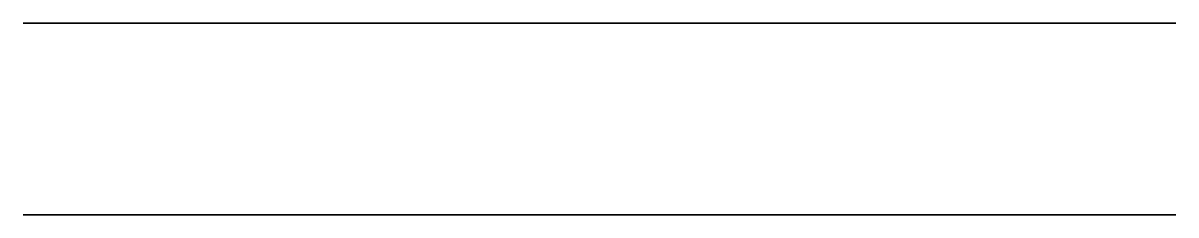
# Model space of a CAD drawing. Header units: metres. Extents: x 0 to 1.2, y -0.2 to 0.
import ezdxf

# ---------------------------------------------------------------- set-up
doc = ezdxf.new("R2010")
doc.units = ezdxf.units.M
doc.header["$MEASUREMENT"] = 0
doc.layers.add('Janela superior', color=250, linetype='Continuous')

# ---------------------------------------------------------------- blocks, each defined once
blk = doc.blocks.new('JanelaSuperior')
at = {"layer": 'Janela superior', "true_color": 0xf9f7d7}
h = blk.add_hatch(color=7, dxfattribs=at)
h.dxf.hatch_style = 1
h.paths.add_polyline_path([(0.4359, 2.5999), (0.4359, 3.0599), (-0.7641, 3.0599), (-0.7641, 2.5999)])
at = {"layer": 'Janela superior', "true_color": 0xf9f7d7, "extrusion": (1.22465e-16, 0, -1)}
h = blk.add_hatch(color=7, dxfattribs=at)
h.dxf.hatch_style = 1
h.paths.add_polyline_path([(-0.4359, 3.0599), (-0.4359, 2.5999), (0.7641, 2.5999), (0.7641, 3.0599)])
at = {"layer": 'Janela superior', "true_color": 0xdcdcac}
h = blk.add_hatch(color=254, dxfattribs=at)
h.dxf.hatch_style = 1
h.paths.add_polyline_path([(-0.7641, 2.5999), (-0.7641, 2.4999), (0.4359, 2.4999), (0.4359, 2.5999)])
at = {"layer": 'Janela superior', "true_color": 0xdcdcac, "extrusion": (1.22465e-16, 0, -1)}
h = blk.add_hatch(color=254, dxfattribs=at)
h.dxf.hatch_style = 1
h.paths.add_polyline_path([(-0.4359, 2.5999), (-0.4359, 2.4999), (0.7641, 2.4999), (0.7641, 2.5999)])
at = {"layer": 'Janela superior', "true_color": 0xffffff}
h = blk.add_hatch(color=7, dxfattribs=at)
h.dxf.hatch_style = 1
h.paths.add_polyline_path([(-0.7641, 2.4999), (-0.7641, 0.2599), (0.4359, 0.2599), (0.4359, 2.4999)])
h.paths.add_polyline_path([(-0.2041, 1.9399), (-0.7041, 1.9399), (-0.7041, 2.4399), (-0.2041, 2.4399)], flags=16)
h.paths.add_polyline_path([(-0.1241, 2.4399), (0.3759, 2.4399), (0.3759, 1.9399), (-0.1241, 1.9399)], flags=16)
h.paths.add_polyline_path([(-0.2059, 1.8598), (-0.2059, 1.3598), (-0.7059, 1.3598), (-0.7059, 1.8598)], flags=16)
h.paths.add_polyline_path([(-0.1259, 1.8598), (0.3741, 1.8598), (0.3741, 1.3598), (-0.1259, 1.3598)], flags=16)
h.paths.add_polyline_path([(-0.2059, 1.3398), (-0.2059, 0.8398), (-0.7059, 0.8398), (-0.7059, 1.3398)], flags=16)
h.paths.add_polyline_path([(-0.1259, 1.3398), (0.3741, 1.3398), (0.3741, 0.8398), (-0.1259, 0.8398)], flags=16)
h.paths.add_polyline_path([(-0.2059, 0.8198), (-0.2059, 0.3198), (-0.7059, 0.3198), (-0.7059, 0.8198)], flags=16)
h.paths.add_polyline_path([(-0.1259, 0.8198), (0.3741, 0.8198), (0.3741, 0.3198), (-0.1259, 0.3198)], flags=16)
at = {"layer": 'Janela superior', "true_color": 0xffffff, "extrusion": (1.22465e-16, 0, -1)}
h = blk.add_hatch(color=7, dxfattribs=at)
h.dxf.hatch_style = 1
h.paths.add_polyline_path([(-0.4359, 0.2599), (0.7641, 0.2599), (0.7641, 2.4999), (-0.4359, 2.4999)])
h.paths.add_polyline_path([(0.1241, 1.9399), (0.1241, 2.4399), (-0.3759, 2.4399), (-0.3759, 1.9399)], flags=16)
h.paths.add_polyline_path([(0.2041, 2.4399), (0.7041, 2.4399), (0.7041, 1.9399), (0.2041, 1.9399)], flags=16)
h.paths.add_polyline_path([(0.1223, 1.8598), (0.1223, 1.3598), (-0.3777, 1.3598), (-0.3777, 1.8598)], flags=16)
h.paths.add_polyline_path([(0.2023, 1.8598), (0.7023, 1.8598), (0.7023, 1.3598), (0.2023, 1.3598)], flags=16)
h.paths.add_polyline_path([(0.1223, 1.3398), (0.1223, 0.8398), (-0.3777, 0.8398), (-0.3777, 1.3398)], flags=16)
h.paths.add_polyline_path([(0.2023, 1.3398), (0.7023, 1.3398), (0.7023, 0.8398), (0.2023, 0.8398)], flags=16)
h.paths.add_polyline_path([(0.1223, 0.8198), (0.1223, 0.3198), (-0.3777, 0.3198), (-0.3777, 0.8198)], flags=16)
h.paths.add_polyline_path([(0.2023, 0.8198), (0.7023, 0.8198), (0.7023, 0.3198), (0.2023, 0.3198)], flags=16)
at = {"layer": 'Janela superior', "true_color": 0xc9ddde}
h = blk.add_hatch(color=254, dxfattribs=at)
h.dxf.hatch_style = 1
h.paths.add_polyline_path([(-0.7041, 2.4399), (-0.7041, 1.9399), (-0.2041, 1.9399), (-0.2041, 2.4399)])
h.paths.add_polyline_path([(0.3759, 2.4399), (-0.1241, 2.4399), (-0.1241, 1.9399), (0.3759, 1.9399)])
h.paths.add_polyline_path([(-0.7059, 1.8598), (-0.7059, 1.3598), (-0.2059, 1.3598), (-0.2059, 1.8598)])
h.paths.add_polyline_path([(-0.1259, 1.8598), (-0.1259, 1.3598), (0.3741, 1.3598), (0.3741, 1.8598)])
h.paths.add_polyline_path([(-0.7059, 0.8398), (-0.2059, 0.8398), (-0.2059, 1.3398), (-0.7059, 1.3398)])
h.paths.add_polyline_path([(-0.1259, 0.8398), (0.3741, 0.8398), (0.3741, 1.3398), (-0.1259, 1.3398)])
h.paths.add_polyline_path([(-0.2059, 0.8198), (-0.7059, 0.8198), (-0.7059, 0.3198), (-0.2059, 0.3198)])
h.paths.add_polyline_path([(0.3741, 0.8198), (-0.1259, 0.8198), (-0.1259, 0.3198), (0.3741, 0.3198)])
at = {"layer": 'Janela superior', "true_color": 0xc9ddde, "extrusion": (1.22465e-16, 0, -1)}
h = blk.add_hatch(color=254, dxfattribs=at)
h.dxf.hatch_style = 1
h.paths.add_polyline_path([(0.1241, 1.9399), (0.1241, 2.4399), (-0.3759, 2.4399), (-0.3759, 1.9399)])
h.paths.add_polyline_path([(0.7041, 1.9399), (0.7041, 2.4399), (0.2041, 2.4399), (0.2041, 1.9399)])
h.paths.add_polyline_path([(0.1223, 1.3598), (0.1223, 1.8598), (-0.3777, 1.8598), (-0.3777, 1.3598)])
h.paths.add_polyline_path([(0.7023, 1.3598), (0.7023, 1.8598), (0.2023, 1.8598), (0.2023, 1.3598)])
h.paths.add_polyline_path([(0.1223, 1.3398), (-0.3777, 1.3398), (-0.3777, 0.8398), (0.1223, 0.8398)])
h.paths.add_polyline_path([(0.7023, 1.3398), (0.2023, 1.3398), (0.2023, 0.8398), (0.7023, 0.8398)])
h.paths.add_polyline_path([(0.1223, 0.3198), (0.1223, 0.8198), (-0.3777, 0.8198), (-0.3777, 0.3198)])
h.paths.add_polyline_path([(0.7023, 0.3198), (0.7023, 0.8198), (0.2023, 0.8198), (0.2023, 0.3198)])
at = {"layer": 'Janela superior', "true_color": 0xdcdcac}
h = blk.add_hatch(color=254, dxfattribs=at)
h.dxf.hatch_style = 1
h.paths.add_polyline_path([(-0.7641, 0.2599), (-0.7641, 0.1599), (0.4359, 0.1599), (0.4359, 0.2599)])
at = {"layer": 'Janela superior', "true_color": 0xdcdcac, "extrusion": (1.22465e-16, 0, -1)}
h = blk.add_hatch(color=254, dxfattribs=at)
h.dxf.hatch_style = 1
h.paths.add_polyline_path([(-0.4359, 0.2599), (-0.4359, 0.1599), (0.7641, 0.1599), (0.7641, 0.2599)])
at = {"layer": 'Janela superior', "true_color": 0xf9f7d7}
h = blk.add_hatch(color=7, dxfattribs=at)
h.dxf.hatch_style = 1
h.paths.add_polyline_path([(-0.7641, 0.1599), (-0.7641, -0.6401), (0.4359, -0.6401), (0.4359, 0.1599)])
at = {"layer": 'Janela superior', "true_color": 0xf9f7d7, "extrusion": (1.22465e-16, 0, -1)}
h = blk.add_hatch(color=7, dxfattribs=at)
h.dxf.hatch_style = 1
h.paths.add_polyline_path([(-0.4359, -0.6401), (0.7641, -0.6401), (0.7641, 0.1599), (-0.4359, 0.1599)])
at = {"layer": 'Janela superior'}
for p, q in [((-0.7641, 3.0599), (-0.7641, -0.6401)), ((0.4359, 3.0599), (-0.7641, 3.0599)), ((-0.7641, 3.0599, 0.2), (-0.7641, -0.6401, 0.2)), ((0.4359, 3.0599, 0.2), (-0.7641, 3.0599, 0.2)), ((0.4359, -0.6401), (0.4359, 3.0599)), ((0.4359, -0.6401, 0.2), (0.4359, 3.0599, 0.2)), ((-0.7641, 2.5999), (0.4359, 2.5999)), ((-0.7641, 2.5999, 0.2), (0.4359, 2.5999, 0.2)), ((0.4359, 2.5999), (0.4359, 2.4999)), ((0.4359, 2.5999, 0.2), (0.4359, 2.4999, 0.2)), ((0.4359, 2.4999), (-0.7641, 2.4999)), ((0.4359, 2.4999, 0.2), (-0.7641, 2.4999, 0.2)), ((-0.7041, 1.9399), (-0.7041, 2.4399)), ((-0.7041, 2.4399), (-0.2041, 2.4399)), ((-0.7041, 1.9399, 0.2), (-0.7041, 2.4399, 0.2)), ((-0.7041, 2.4399, 0.2), (-0.2041, 2.4399, 0.2)), ((-0.2041, 2.4399), (-0.2041, 1.9399)), ((-0.2041, 2.4399, 0.2), (-0.2041, 1.9399, 0.2)), ((-0.1241, 1.9399), (-0.1241, 2.4399)), ((-0.1241, 2.4399), (0.3759, 2.4399)), ((-0.1241, 1.9399, 0.2), (-0.1241, 2.4399, 0.2)), ((-0.1241, 2.4399, 0.2), (0.3759, 2.4399, 0.2)), ((0.3759, 2.4399), (0.3759, 1.9399)), ((0.3759, 2.4399, 0.2), (0.3759, 1.9399, 0.2)), ((-0.2041, 1.9399), (-0.7041, 1.9399)), ((-0.2041, 1.9399, 0.2), (-0.7041, 1.9399, 0.2)), ((0.3759, 1.9399), (-0.1241, 1.9399)), ((0.3759, 1.9399, 0.2), (-0.1241, 1.9399, 0.2)), ((-0.7059, 1.3598), (-0.7059, 1.8598)), ((-0.7059, 1.8598), (-0.2059, 1.8598)), ((-0.7059, 1.3598, 0.2), (-0.7059, 1.8598, 0.2)), ((-0.7059, 1.8598, 0.2), (-0.2059, 1.8598, 0.2)), ((-0.2059, 1.8598), (-0.2059, 1.3598)), ((-0.2059, 1.8598, 0.2), (-0.2059, 1.3598, 0.2)), ((-0.1259, 1.8598), (0.3741, 1.8598)), ((-0.1259, 1.3598), (-0.1259, 1.8598)), ((-0.1259, 1.3598, 0.2), (-0.1259, 1.8598, 0.2)), ((-0.1259, 1.8598, 0.2), (0.3741, 1.8598, 0.2)), ((0.3741, 1.8598), (0.3741, 1.3598)), ((0.3741, 1.8598, 0.2), (0.3741, 1.3598, 0.2)), ((-0.2059, 1.3598), (-0.7059, 1.3598)), ((-0.2059, 1.3598, 0.2), (-0.7059, 1.3598, 0.2)), ((0.3741, 1.3598), (-0.1259, 1.3598)), ((0.3741, 1.3598, 0.2), (-0.1259, 1.3598, 0.2)), ((-0.7059, 0.8398), (-0.7059, 1.3398)), ((-0.7059, 1.3398), (-0.2059, 1.3398)), ((-0.7059, 0.8398, 0.2), (-0.7059, 1.3398, 0.2)), ((-0.7059, 1.3398, 0.2), (-0.2059, 1.3398, 0.2)), ((-0.2059, 1.3398), (-0.2059, 0.8398)), ((-0.2059, 1.3398, 0.2), (-0.2059, 0.8398, 0.2)), ((-0.1259, 1.3398), (0.3741, 1.3398)), ((-0.1259, 0.8398), (-0.1259, 1.3398)), ((-0.1259, 1.3398, 0.2), (0.3741, 1.3398, 0.2)), ((0.3741, 1.3398), (0.3741, 0.8398)), ((0.3741, 1.3398, 0.2), (0.3741, 0.8398, 0.2)), ((-0.2059, 0.8398), (-0.7059, 0.8398)), ((-0.2059, 0.8398, 0.2), (-0.7059, 0.8398, 0.2)), ((0.3741, 0.8398), (-0.1259, 0.8398)), ((0.3741, 0.8398, 0.2), (-0.1259, 0.8398, 0.2)), ((-0.7059, 0.8198), (-0.2059, 0.8198)), ((-0.7059, 0.3198), (-0.7059, 0.8198)), ((-0.7059, 0.8198, 0.2), (-0.2059, 0.8198, 0.2)), ((-0.7059, 0.3198, 0.2), (-0.7059, 0.8198, 0.2)), ((-0.2059, 0.8198), (-0.2059, 0.3198)), ((-0.1259, 0.3198), (-0.1259, 0.8198)), ((-0.1259, 0.8198), (0.3741, 0.8198)), ((-0.1259, 0.3198, 0.2), (-0.1259, 0.8198, 0.2)), ((0.3741, 0.8198), (0.3741, 0.3198)), ((0.3741, 0.8198, 0.2), (0.3741, 0.3198, 0.2)), ((-0.2059, 0.3198), (-0.7059, 0.3198)), ((-0.2059, 0.3198, 0.2), (-0.7059, 0.3198, 0.2)), ((0.3741, 0.3198), (-0.1259, 0.3198)), ((0.3741, 0.3198, 0.2), (-0.1259, 0.3198, 0.2)), ((0.4359, 0.2599), (-0.7641, 0.2599)), ((0.4359, 0.1599), (0.4359, 0.2599)), ((0.4359, 0.1599, 0.2), (0.4359, 0.2599, 0.2)), ((-0.7641, 0.1599), (0.4359, 0.1599)), ((-0.7641, -0.6401), (0.4359, -0.6401)), ((-0.7641, -0.6401, 0.2), (0.4359, -0.6401, 0.2))]:
    blk.add_line(p, q, dxfattribs=at)
at = {"layer": 'Janela superior', "extrusion": (1.22465e-16, 0, -1)}
for p, q in [((-0.7641, 3.0599), (0.4359, 3.0599)), ((-0.7641, -0.6401), (-0.7641, 3.0599)), ((-0.7641, 3.0599, 0.2), (0.4359, 3.0599, 0.2)), ((-0.7641, -0.6401, 0.2), (-0.7641, 3.0599, 0.2)), ((0.4359, 3.0599), (0.4359, -0.6401)), ((0.4359, 3.0599, 0.2), (0.4359, -0.6401, 0.2)), ((-0.7641, 2.5999), (-0.7641, 2.4999)), ((0.4359, 2.5999), (-0.7641, 2.5999)), ((-0.7641, 2.5999, 0.2), (-0.7641, 2.4999, 0.2)), ((0.4359, 2.5999, 0.2), (-0.7641, 2.5999, 0.2)), ((-0.7641, 2.4999), (0.4359, 2.4999)), ((-0.7641, 2.4999, 0.2), (0.4359, 2.4999, 0.2)), ((-0.7041, 2.4399), (-0.7041, 1.9399)), ((-0.2041, 2.4399), (-0.7041, 2.4399)), ((-0.7041, 2.4399, 0.2), (-0.7041, 1.9399, 0.2)), ((-0.2041, 2.4399, 0.2), (-0.7041, 2.4399, 0.2)), ((-0.2041, 1.9399), (-0.2041, 2.4399)), ((-0.2041, 1.9399, 0.2), (-0.2041, 2.4399, 0.2)), ((-0.1241, 2.4399), (-0.1241, 1.9399)), ((0.3759, 2.4399), (-0.1241, 2.4399)), ((-0.1241, 2.4399, 0.2), (-0.1241, 1.9399, 0.2)), ((0.3759, 2.4399, 0.2), (-0.1241, 2.4399, 0.2)), ((0.3759, 1.9399), (0.3759, 2.4399)), ((0.3759, 1.9399, 0.2), (0.3759, 2.4399, 0.2)), ((-0.7041, 1.9399), (-0.2041, 1.9399)), ((-0.7041, 1.9399, 0.2), (-0.2041, 1.9399, 0.2)), ((-0.1241, 1.9399), (0.3759, 1.9399)), ((-0.1241, 1.9399, 0.2), (0.3759, 1.9399, 0.2)), ((-0.7023, 1.8598), (-0.7023, 1.3598)), ((-0.2023, 1.8598), (-0.7023, 1.8598)), ((-0.2023, 1.8598, 0.2), (-0.7023, 1.8598, 0.2)), ((-0.7023, 1.8598, 0.2), (-0.7023, 1.3598, 0.2)), ((-0.2023, 1.3598), (-0.2023, 1.8598)), ((-0.2023, 1.3598, 0.2), (-0.2023, 1.8598, 0.2)), ((-0.1223, 1.8598), (-0.1223, 1.3598)), ((0.3777, 1.8598), (-0.1223, 1.8598)), ((-0.1223, 1.8598, 0.2), (-0.1223, 1.3598, 0.2)), ((0.3777, 1.8598, 0.2), (-0.1223, 1.8598, 0.2)), ((0.3777, 1.3598), (0.3777, 1.8598)), ((0.3777, 1.3598, 0.2), (0.3777, 1.8598, 0.2)), ((-0.7023, 1.3598), (-0.2023, 1.3598)), ((-0.7023, 1.3598, 0.2), (-0.2023, 1.3598, 0.2)), ((-0.1223, 1.3598), (0.3777, 1.3598)), ((-0.1223, 1.3598, 0.2), (0.3777, 1.3598, 0.2)), ((-0.2023, 1.3398), (-0.7023, 1.3398)), ((-0.7023, 1.3398), (-0.7023, 0.8398)), ((-0.2023, 1.3398, 0.2), (-0.7023, 1.3398, 0.2)), ((-0.7023, 1.3398, 0.2), (-0.7023, 0.8398, 0.2)), ((-0.2023, 0.8398, 0.2), (-0.2023, 1.3398, 0.2)), ((-0.1223, 1.3398), (-0.1223, 0.8398)), ((0.3777, 1.3398), (-0.1223, 1.3398)), ((-0.1223, 1.3398, 0.2), (-0.1223, 0.8398, 0.2)), ((0.3777, 1.3398, 0.2), (-0.1223, 1.3398, 0.2)), ((0.3777, 0.8398), (0.3777, 1.3398)), ((0.3777, 0.8398, 0.2), (0.3777, 1.3398, 0.2)), ((-0.7023, 0.8398), (-0.2023, 0.8398)), ((-0.7023, 0.8398, 0.2), (-0.2023, 0.8398, 0.2)), ((-0.1223, 0.8398), (0.3777, 0.8398)), ((-0.1223, 0.8398, 0.2), (0.3777, 0.8398, 0.2)), ((-0.7023, 0.8198), (-0.7023, 0.3198)), ((-0.2023, 0.8198, 0.2), (-0.7023, 0.8198, 0.2)), ((-0.7023, 0.8198, 0.2), (-0.7023, 0.3198, 0.2)), ((-0.2023, 0.3198), (-0.2023, 0.8198)), ((-0.2023, 0.3198, 0.2), (-0.2023, 0.8198, 0.2)), ((0.3777, 0.8198), (-0.1223, 0.8198)), ((0.3777, 0.8198, 0.2), (-0.1223, 0.8198, 0.2)), ((-0.1223, 0.8198, 0.2), (-0.1223, 0.3198, 0.2)), ((0.3777, 0.3198), (0.3777, 0.8198)), ((0.3777, 0.3198, 0.2), (0.3777, 0.8198, 0.2)), ((-0.7023, 0.3198), (-0.2023, 0.3198)), ((-0.7023, 0.3198, 0.2), (-0.2023, 0.3198, 0.2)), ((-0.1223, 0.3198), (0.3777, 0.3198)), ((-0.1223, 0.3198, 0.2), (0.3777, 0.3198, 0.2)), ((-0.7641, 0.1599), (-0.7641, 0.2599)), ((-0.7641, 0.2599, 0.2), (0.4359, 0.2599, 0.2)), ((-0.7641, 0.1599, 0.2), (-0.7641, 0.2599, 0.2)), ((0.4359, 0.1599, 0.2), (-0.7641, 0.1599, 0.2)), ((0.4359, -0.6401), (-0.7641, -0.6401)), ((0.4359, -0.6401, 0.2), (-0.7641, -0.6401, 0.2))]:
    blk.add_line(p, q, dxfattribs=at)

msp = doc.modelspace()

# ---------------------------------------------------------------- block references
at = {"layer": 'Janela superior', "extrusion": (0, -1, 2.22045e-16)}
msp.add_blockref('JanelaSuperior', (0.7641, 0.6401), dxfattribs=at)

doc.saveas('drawing.dxf')
